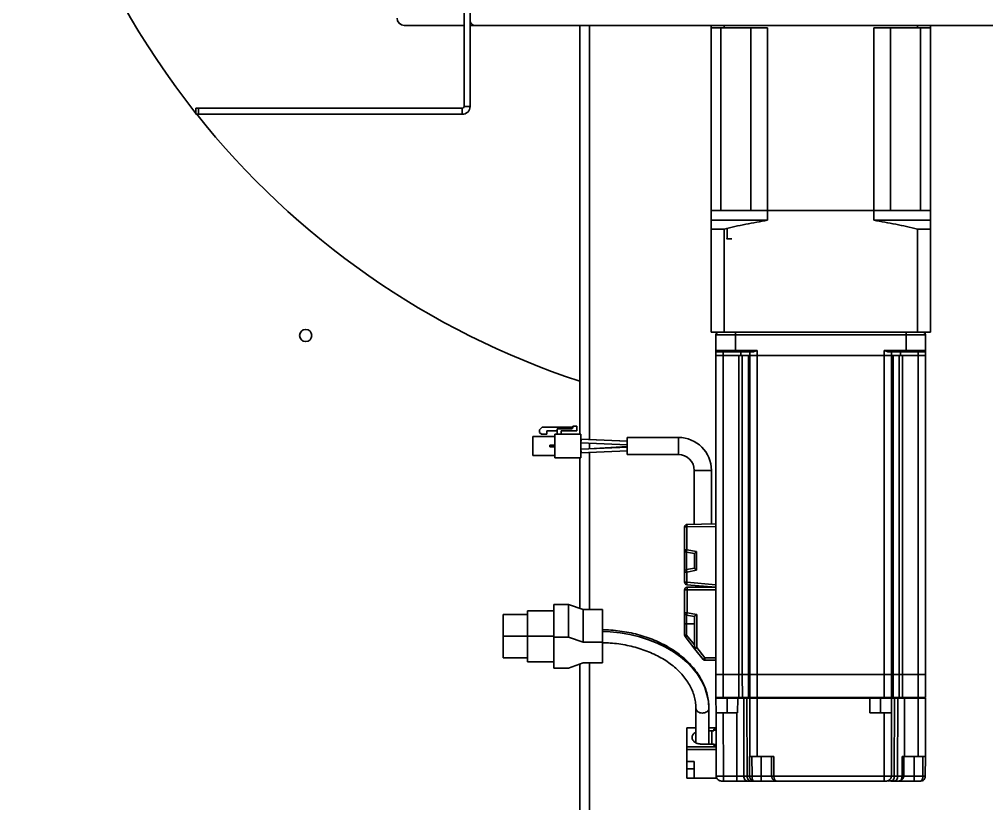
# Model space of a CAD drawing. Header units: millimetres. Extents: x -1052 to 3351, y 0 to 2015.
# Drawn here: x -255.85 to -249.98, y 1722.62 to 1727.38 of the extents above; entities that cross this region are included whole.
import ezdxf

# ---------------------------------------------------------------- set-up
doc = ezdxf.new("R2010")
doc.units = ezdxf.units.MM
doc.layers.add('AM_6', color=2, linetype='Continuous', lineweight=35)

msp = doc.modelspace()

# ---------------------------------------------------------------- linework, layer by layer
at = {"layer": 'AM_6'}
for p, q in [((-253.115, 1728.7924), (-253.115, 1727.3724)), ((-253.152, 1727.8605), (-253.152, 1726.8508)), ((-253.115, 1727.3724), (-253.115, 1726.8508)), ((-253.5144, 1727.3428), (-253.152, 1727.3428)), ((-253.115, 1727.3428), (-253.0854, 1727.3428)), ((-253.0854, 1727.3428), (-248.707, 1727.3428)), ((-252.4494, 1727.3428), (-252.4494, 1724.8593)), ((-252.3902, 1724.8282), (-252.3902, 1727.3428)), ((-251.6521, 1727.328), (-251.6521, 1727.3428)), ((-251.5735, 1727.328), (-251.6521, 1727.328)), ((-251.6521, 1726.2186), (-251.6521, 1727.328)), ((-251.5923, 1727.328), (-251.5923, 1726.2186)), ((-251.5735, 1727.3428), (-251.5735, 1727.328)), ((-251.5735, 1727.328), (-251.3088, 1727.328)), ((-251.4106, 1726.2186), (-251.4106, 1727.328)), ((-251.3088, 1727.328), (-251.3088, 1726.2186)), ((-250.6641, 1726.2186), (-250.6641, 1727.328)), ((-250.6641, 1727.328), (-250.3994, 1727.328)), ((-250.5623, 1727.328), (-250.5623, 1726.2186)), ((-250.3994, 1727.328), (-250.3994, 1727.3428)), ((-250.3208, 1727.328), (-250.3994, 1727.328)), ((-250.3806, 1726.2186), (-250.3806, 1727.328)), ((-250.3208, 1727.3428), (-250.3208, 1727.328)), ((-250.3208, 1727.328), (-250.3208, 1726.2186)), ((-254.7791, 1726.8399), (-254.7791, 1726.8029)), ((-254.7643, 1726.8399), (-254.7791, 1726.8399)), ((-254.7643, 1726.8399), (-253.1629, 1726.8399)), ((-254.7643, 1726.8029), (-254.7643, 1726.8399)), ((-253.1629, 1726.8399), (-253.1629, 1726.8029)), ((-253.152, 1726.8508), (-253.115, 1726.8508)), ((-254.7791, 1726.8029), (-254.7643, 1726.8029)), ((-254.7643, 1726.8029), (-253.1629, 1726.8029)), ((-251.6521, 1726.2186), (-251.5923, 1726.2186)), ((-251.3088, 1726.2186), (-251.6521, 1726.2186)), ((-251.6521, 1726.1595), (-251.6521, 1726.2186)), ((-251.4106, 1726.2186), (-251.3088, 1726.2186)), ((-251.3088, 1726.2186), (-250.6641, 1726.2186)), ((-251.3088, 1726.2186), (-251.3088, 1726.1595)), ((-250.6641, 1726.2186), (-250.5623, 1726.2186)), ((-250.6641, 1726.1595), (-250.6641, 1726.2186)), ((-250.3208, 1726.2186), (-250.6641, 1726.2186)), ((-250.3806, 1726.2186), (-250.3208, 1726.2186)), ((-250.3208, 1726.2186), (-250.3208, 1726.1595)), ((-251.3088, 1726.1595), (-251.6521, 1726.1595)), ((-251.6521, 1726.1595), (-251.6521, 1726.1056)), ((-250.3208, 1726.1595), (-250.6641, 1726.1595)), ((-250.3208, 1726.1595), (-250.3208, 1726.1056)), ((-251.5735, 1726.1056), (-251.6521, 1726.1056)), ((-251.6521, 1725.479), (-251.6521, 1726.1056)), ((-251.5735, 1726.1056), (-251.5735, 1725.479)), ((-251.5545, 1726.0468), (-251.5545, 1726.1054)), ((-250.3208, 1726.1056), (-250.3994, 1726.1056)), ((-250.3994, 1725.479), (-250.3994, 1726.1056)), ((-250.3208, 1726.1056), (-250.3208, 1725.479)), ((-251.5545, 1726.0468), (-251.5252, 1726.0468)), ((-251.5735, 1725.479), (-251.6521, 1725.479)), ((-251.5735, 1725.479), (-250.3994, 1725.479)), ((-251.5042, 1725.4643), (-251.5042, 1725.479)), ((-250.4687, 1725.4643), (-250.4687, 1725.479)), ((-250.3208, 1725.479), (-250.3994, 1725.479)), ((-251.6225, 1725.3681), (-251.6223, 1725.4643)), ((-251.6223, 1725.4643), (-251.5042, 1725.4643)), ((-250.4687, 1725.4643), (-251.5042, 1725.4643)), ((-251.5042, 1725.4643), (-251.5042, 1725.3681)), ((-250.4687, 1725.3681), (-250.4687, 1725.4643)), ((-250.4687, 1725.4643), (-250.3506, 1725.4643)), ((-250.3506, 1725.4643), (-250.3505, 1725.3681)), ((-251.6225, 1725.3681), (-251.6225, 1725.3681)), ((-251.5042, 1725.3681), (-251.6225, 1725.3681)), ((-251.5042, 1725.3681), (-251.6225, 1725.3681)), ((-251.6225, 1725.3681), (-251.6225, 1725.3385)), ((-251.5042, 1725.3607), (-251.6151, 1725.3607)), ((-251.5781, 1725.3607), (-251.5781, 1725.3385)), ((-251.5042, 1725.3681), (-251.3725, 1725.3681)), ((-251.5042, 1725.3681), (-251.5042, 1725.3681)), ((-251.5042, 1725.3681), (-251.5042, 1725.3607)), ((-251.397, 1725.3607), (-251.5042, 1725.3607)), ((-251.471, 1725.3607), (-251.4711, 1725.3385)), ((-251.4169, 1725.3607), (-251.4169, 1725.3385)), ((-251.3725, 1725.3681), (-251.3725, 1725.3385)), ((-251.3725, 1725.3681), (-251.3725, 1725.3681)), ((-250.6004, 1725.3385), (-250.6004, 1725.3681)), ((-250.6004, 1725.3681), (-250.4687, 1725.3681)), ((-250.4687, 1725.3607), (-250.5759, 1725.3607)), ((-250.5561, 1725.3607), (-250.556, 1725.3385)), ((-250.5019, 1725.3607), (-250.5019, 1725.3385)), ((-250.3505, 1725.3681), (-250.4687, 1725.3681)), ((-250.4687, 1725.3681), (-250.4687, 1725.3607)), ((-250.4687, 1725.3681), (-250.4687, 1725.3681)), ((-250.3505, 1725.3681), (-250.4687, 1725.3681)), ((-250.3579, 1725.3607), (-250.4687, 1725.3607)), ((-250.3948, 1725.3385), (-250.3948, 1725.3607)), ((-250.3505, 1725.3681), (-250.3505, 1725.3681)), ((-250.3505, 1725.3681), (-250.3504, 1725.3385)), ((-251.6225, 1725.3385), (-251.6225, 1723.4008)), ((-251.5781, 1725.3385), (-251.4833, 1725.3385)), ((-251.5781, 1725.3385), (-251.5781, 1723.4008)), ((-251.4833, 1723.4008), (-251.4833, 1725.3385)), ((-251.4624, 1725.3385), (-251.4256, 1725.3385)), ((-251.4624, 1725.3385), (-251.4624, 1723.4008)), ((-251.4256, 1725.3385), (-251.4256, 1723.4008)), ((-251.4169, 1723.4008), (-251.4169, 1725.3385)), ((-251.3725, 1725.3385), (-251.3725, 1723.4008)), ((-250.6004, 1725.3385), (-251.3725, 1725.3385)), ((-250.6004, 1723.4008), (-250.6004, 1725.3385)), ((-250.556, 1725.3385), (-250.556, 1723.4008)), ((-250.5474, 1723.4008), (-250.5474, 1725.3385)), ((-250.5474, 1725.3385), (-250.5105, 1725.3385)), ((-250.5105, 1723.4008), (-250.5105, 1725.3385)), ((-250.4896, 1725.3385), (-250.4896, 1723.4008)), ((-250.4896, 1725.3385), (-250.3948, 1725.3385)), ((-250.3948, 1723.4008), (-250.3948, 1725.3385)), ((-250.3504, 1725.3385), (-250.3504, 1723.4008)), ((-252.6766, 1724.9036), (-252.6943, 1724.8859)), ((-252.6943, 1724.8859), (-252.6943, 1724.8711)), ((-252.4906, 1724.9036), (-252.6766, 1724.9036)), ((-252.5025, 1724.8918), (-252.5868, 1724.8918)), ((-252.5868, 1724.8918), (-252.5868, 1724.8593)), ((-252.467, 1724.9081), (-252.4906, 1724.9081)), ((-252.4906, 1724.9081), (-252.4906, 1724.9036)), ((-252.467, 1724.88), (-252.467, 1724.9081)), ((-252.6016, 1724.8459), (-252.7332, 1724.8459)), ((-252.7332, 1724.8459), (-252.7332, 1724.7306)), ((-252.6825, 1724.8593), (-252.6943, 1724.8711)), ((-252.6825, 1724.8593), (-252.6499, 1724.8593)), ((-252.6499, 1724.88), (-252.6499, 1724.8593)), ((-252.5868, 1724.88), (-252.6499, 1724.88)), ((-252.6016, 1724.8593), (-252.6016, 1724.7173)), ((-252.4418, 1724.8593), (-252.6016, 1724.8593)), ((-252.5631, 1724.88), (-252.5631, 1724.8593)), ((-252.5631, 1724.88), (-252.467, 1724.88)), ((-252.4418, 1724.8593), (-252.4418, 1724.7173)), ((-252.4418, 1724.8304), (-252.1605, 1724.8185)), ((-252.4418, 1724.8296), (-252.1604, 1724.8173)), ((-252.1608, 1724.84), (-251.8502, 1724.84)), ((-252.1608, 1724.84), (-252.1608, 1724.7883)), ((-251.8502, 1724.7883), (-251.8502, 1724.84)), ((-252.6319, 1724.7927), (-252.6016, 1724.7927)), ((-252.6319, 1724.7927), (-252.6319, 1724.7838)), ((-252.6016, 1724.7838), (-252.6319, 1724.7838)), ((-252.1604, 1724.7951), (-252.4418, 1724.8074)), ((-252.4418, 1724.7691), (-252.1604, 1724.7814)), ((-252.4414, 1724.8185), (-252.4414, 1724.8185)), ((-252.3952, 1724.7712), (-252.1605, 1724.7856)), ((-252.3902, 1724.7715), (-252.3902, 1724.8051)), ((-252.1608, 1724.7883), (-252.1608, 1724.7365)), ((-251.8502, 1724.7365), (-251.8502, 1724.7883)), ((-252.7332, 1724.7306), (-252.6016, 1724.7306)), ((-252.4418, 1724.7173), (-252.6016, 1724.7173)), ((-252.4494, 1724.7173), (-252.4494, 1723.8021)), ((-252.1604, 1724.7592), (-252.4418, 1724.7469)), ((-252.3941, 1724.749), (-252.4418, 1724.7461)), ((-252.3902, 1723.7951), (-252.3902, 1724.7492)), ((-251.8502, 1724.7365), (-252.1608, 1724.7365)), ((-251.754, 1724.3126), (-251.754, 1724.6403)), ((-251.754, 1724.6403), (-251.6505, 1724.6403)), ((-251.6505, 1724.6403), (-251.6505, 1724.3144)), ((-251.6225, 1724.3001), (-251.7991, 1724.2971)), ((-251.6225, 1724.3149), (-251.7981, 1724.3119)), ((-251.7688, 1724.3124), (-251.7688, 1724.3135)), ((-251.8126, 1724.2971), (-251.8125, 1724.2981)), ((-251.8126, 1724.1573), (-251.8126, 1724.2971)), ((-251.7991, 1724.2971), (-251.7991, 1724.1573)), ((-251.8125, 1724.1573), (-251.8126, 1724.1573)), ((-251.8126, 1724.1573), (-251.8126, 1724.0229)), ((-251.7534, 1724.1345), (-251.8004, 1724.1427)), ((-251.8004, 1724.1427), (-251.8004, 1724.0374)), ((-251.7991, 1724.1573), (-251.7399, 1724.1469)), ((-251.7534, 1724.0457), (-251.7534, 1724.1345)), ((-251.7399, 1724.1469), (-251.7399, 1724.0333)), ((-251.8126, 1724.0229), (-251.7991, 1724.0229)), ((-251.8126, 1723.9605), (-251.8126, 1724.0229)), ((-251.8005, 1724.0372), (-251.8004, 1724.0374)), ((-251.8004, 1724.0374), (-251.7534, 1724.0457)), ((-251.7399, 1724.0333), (-251.7991, 1724.0229)), ((-251.7991, 1724.0229), (-251.7991, 1723.9605)), ((-251.7991, 1723.9605), (-251.6225, 1723.9451)), ((-251.8126, 1723.7757), (-251.8126, 1723.9155)), ((-251.6225, 1723.9303), (-251.7991, 1723.9458)), ((-251.7978, 1723.9303), (-251.6225, 1723.9303)), ((-251.7978, 1723.9155), (-251.7978, 1723.9303)), ((-251.6225, 1723.9155), (-251.7978, 1723.9155)), ((-251.7978, 1723.9155), (-251.7978, 1723.7757)), ((-252.7668, 1723.7878), (-252.7668, 1723.633)), ((-252.6071, 1723.7878), (-252.7668, 1723.7878)), ((-252.5183, 1723.8265), (-252.6071, 1723.8265)), ((-252.6071, 1723.8265), (-252.6071, 1723.6278)), ((-252.5183, 1723.6278), (-252.5183, 1723.8265)), ((-252.4296, 1723.7951), (-252.5183, 1723.8265)), ((-252.4296, 1723.7951), (-252.4296, 1723.5964)), ((-252.3113, 1723.7951), (-252.4296, 1723.7951)), ((-252.3113, 1723.7951), (-252.3113, 1723.5964)), ((-251.7978, 1723.7757), (-251.8126, 1723.7757)), ((-251.8126, 1723.7757), (-251.8126, 1723.7085)), ((-251.7978, 1723.7757), (-251.7386, 1723.7652)), ((-252.9148, 1723.7648), (-252.9148, 1723.633)), ((-252.7668, 1723.7648), (-252.9148, 1723.7648)), ((-251.8004, 1723.7611), (-251.8003, 1723.7613)), ((-251.7534, 1723.7528), (-251.8004, 1723.7611)), ((-251.8004, 1723.7611), (-251.8004, 1723.7085)), ((-251.7534, 1723.5642), (-251.7534, 1723.7528)), ((-251.7386, 1723.7652), (-251.7386, 1723.5642)), ((-251.8126, 1723.7085), (-251.8004, 1723.7085)), ((-251.8126, 1723.7085), (-251.8126, 1723.6396)), ((-251.8004, 1723.7085), (-251.7534, 1723.7085)), ((-251.8004, 1723.7085), (-251.8004, 1723.6396)), ((-252.9148, 1723.633), (-252.7668, 1723.633)), ((-252.9148, 1723.633), (-252.9148, 1723.5012)), ((-252.7668, 1723.633), (-252.6071, 1723.633)), ((-252.7668, 1723.633), (-252.7668, 1723.4782)), ((-252.5183, 1723.6278), (-252.6071, 1723.6278)), ((-252.6071, 1723.6278), (-252.6071, 1723.4395)), ((-252.4296, 1723.5964), (-252.5183, 1723.6278)), ((-252.3113, 1723.5964), (-252.4296, 1723.5964)), ((-252.3113, 1723.5964), (-252.3113, 1723.4709)), ((-251.8094, 1723.6305), (-251.7503, 1723.5551)), ((-251.8022, 1723.6381), (-251.8004, 1723.6396)), ((-251.8004, 1723.6396), (-251.7534, 1723.5798)), ((-251.7009, 1723.4922), (-251.7503, 1723.5551)), ((-251.7386, 1723.5642), (-251.6893, 1723.5014)), ((-252.9148, 1723.5012), (-252.7668, 1723.5012)), ((-252.7668, 1723.4782), (-252.6071, 1723.4782)), ((-251.6893, 1723.5014), (-251.7009, 1723.4922)), ((-251.6893, 1723.5014), (-251.6225, 1723.5014)), ((-251.6893, 1723.5014), (-251.6893, 1723.4888)), ((-251.6893, 1723.4888), (-251.6893, 1723.4866)), ((-251.6225, 1723.4866), (-251.6893, 1723.4866)), ((-252.6071, 1723.4395), (-252.5183, 1723.4395)), ((-252.5183, 1723.4395), (-252.4296, 1723.4709)), ((-252.4494, 1723.4639), (-252.4494, 1720.6224)), ((-252.3113, 1723.4709), (-252.4296, 1723.4709)), ((-252.3902, 1720.7013), (-252.3902, 1723.4709)), ((-251.6225, 1723.4008), (-251.6223, 1723.2603)), ((-251.5781, 1723.4008), (-251.4833, 1723.4008)), ((-251.5781, 1723.4008), (-251.5779, 1723.2603)), ((-251.4832, 1723.2603), (-251.4833, 1723.4008)), ((-251.4624, 1723.4008), (-251.4256, 1723.4008)), ((-251.4624, 1723.4008), (-251.4623, 1723.2603)), ((-251.4256, 1723.4008), (-251.4253, 1723.2603)), ((-251.4167, 1723.2603), (-251.4169, 1723.4008)), ((-251.3725, 1723.4008), (-251.3723, 1723.2603)), ((-251.3725, 1723.4008), (-250.6004, 1723.4008)), ((-250.6006, 1723.2603), (-250.6004, 1723.4008)), ((-250.556, 1723.4008), (-250.5563, 1723.2603)), ((-250.5476, 1723.2603), (-250.5474, 1723.4008)), ((-250.5474, 1723.4008), (-250.5105, 1723.4008)), ((-250.5106, 1723.2603), (-250.5105, 1723.4008)), ((-250.4896, 1723.4008), (-250.4897, 1723.2603)), ((-250.4896, 1723.4008), (-250.3948, 1723.4008)), ((-250.395, 1723.2603), (-250.3948, 1723.4008)), ((-250.3504, 1723.4008), (-250.3507, 1723.2603)), ((-251.6178, 1723.2558), (-251.6223, 1723.2558)), ((-251.6223, 1723.2558), (-251.6222, 1723.1671)), ((-251.5779, 1723.2603), (-251.4832, 1723.2603)), ((-251.4893, 1723.2558), (-251.5779, 1723.2558)), ((-251.5545, 1723.2558), (-251.5545, 1723.1671)), ((-251.4893, 1723.2558), (-251.4909, 1723.1671)), ((-251.4832, 1723.2603), (-251.4719, 1723.2603)), ((-251.4832, 1723.2603), (-251.4832, 1723.2558)), ((-251.4719, 1723.2603), (-251.4623, 1723.2603)), ((-251.4623, 1723.2603), (-251.4253, 1723.2603)), ((-251.4533, 1722.7824), (-251.4537, 1723.2558)), ((-251.4341, 1723.2558), (-251.4537, 1723.2558)), ((-251.4332, 1722.7824), (-251.4341, 1723.2558)), ((-251.4253, 1723.2603), (-251.4189, 1723.2603)), ((-251.4167, 1723.2558), (-251.4161, 1722.9023)), ((-251.3724, 1723.2558), (-251.3717, 1722.9023)), ((-250.6892, 1723.2558), (-251.3724, 1723.2558)), ((-251.3723, 1723.2603), (-250.6006, 1723.2603)), ((-250.6877, 1723.1671), (-250.6892, 1723.2558)), ((-250.6006, 1723.2558), (-250.6892, 1723.2558)), ((-250.6241, 1723.2558), (-250.6241, 1723.1671)), ((-250.6006, 1723.2603), (-250.6006, 1723.2558)), ((-250.5559, 1723.2558), (-250.5607, 1723.2558)), ((-250.5562, 1723.1671), (-250.5559, 1723.2558)), ((-250.554, 1723.2603), (-250.5476, 1723.2603)), ((-250.5476, 1723.2603), (-250.5106, 1723.2603)), ((-250.5397, 1722.7824), (-250.5389, 1723.2558)), ((-250.5193, 1723.2558), (-250.5389, 1723.2558)), ((-250.5196, 1722.7824), (-250.5193, 1723.2558)), ((-250.5106, 1723.2603), (-250.501, 1723.2603)), ((-250.501, 1723.2603), (-250.4897, 1723.2603)), ((-250.4897, 1723.2558), (-250.4897, 1723.2603)), ((-250.4897, 1723.2603), (-250.395, 1723.2603)), ((-250.4777, 1722.9023), (-250.4774, 1723.2558)), ((-250.395, 1723.2558), (-250.4774, 1723.2558)), ((-250.3956, 1722.9023), (-250.395, 1723.2558)), ((-250.3506, 1723.2558), (-250.3512, 1722.9023)), ((-251.744, 1722.9863), (-251.744, 1723.1937)), ((-251.6656, 1723.1937), (-251.6656, 1722.9775)), ((-251.6215, 1722.7824), (-251.6222, 1723.1671)), ((-251.5778, 1723.1671), (-251.5771, 1722.7824)), ((-251.4954, 1723.1671), (-251.5778, 1723.1671)), ((-251.4909, 1723.1671), (-251.4954, 1723.1671)), ((-251.4954, 1723.1671), (-251.4952, 1722.7824)), ((-250.6007, 1723.1671), (-250.6877, 1723.1671)), ((-250.6014, 1722.7824), (-250.6007, 1723.1671)), ((-250.5564, 1723.1671), (-250.557, 1722.7824)), ((-251.744, 1723.0763), (-251.799, 1723.0763)), ((-251.799, 1723.0763), (-251.799, 1722.9613)), ((-251.6215, 1723.0763), (-251.6656, 1723.0763)), ((-251.6363, 1723.0581), (-251.6363, 1723.0689)), ((-251.6363, 1723.0689), (-251.6215, 1723.0689)), ((-251.6363, 1723.0581), (-251.6656, 1723.0581)), ((-251.6466, 1723.0578), (-251.6363, 1723.0578)), ((-251.6466, 1723.0578), (-251.6466, 1722.9775)), ((-251.6363, 1723.0645), (-251.622, 1723.0645)), ((-251.622, 1723.0623), (-251.6363, 1723.0623)), ((-251.6363, 1723.0578), (-251.6363, 1723.0581)), ((-251.799, 1722.9613), (-251.6215, 1722.9613)), ((-251.799, 1722.9613), (-251.799, 1722.9456)), ((-251.6363, 1722.9775), (-251.7102, 1722.9775)), ((-251.6363, 1722.9687), (-251.6363, 1722.9775)), ((-251.6363, 1722.9746), (-251.6218, 1722.9746)), ((-251.6215, 1722.9687), (-251.6363, 1722.9687)), ((-251.6215, 1722.9456), (-251.799, 1722.9456)), ((-251.799, 1722.9456), (-251.799, 1722.8712)), ((-251.4179, 1722.7824), (-251.4181, 1722.9023)), ((-251.4161, 1722.9023), (-251.4181, 1722.9023)), ((-251.4038, 1722.9023), (-251.4036, 1722.7825)), ((-251.3717, 1722.9023), (-251.2705, 1722.9023)), ((-251.3489, 1722.7825), (-251.3489, 1722.9023)), ((-251.2853, 1722.7825), (-251.2853, 1722.9023)), ((-251.2705, 1722.9023), (-251.2705, 1722.7824)), ((-250.493, 1722.7824), (-250.493, 1722.9023)), ((-250.4777, 1722.9023), (-250.493, 1722.9023)), ((-250.4821, 1722.9023), (-250.4821, 1722.7825)), ((-250.4777, 1722.9023), (-250.3956, 1722.9023)), ((-250.4185, 1722.7825), (-250.4185, 1722.9023)), ((-250.3662, 1722.7825), (-250.366, 1722.9023)), ((-250.3512, 1722.9023), (-250.3514, 1722.7824)), ((-251.799, 1722.8712), (-251.7546, 1722.8712)), ((-251.799, 1722.8712), (-251.799, 1722.8269)), ((-251.7546, 1722.8712), (-251.7546, 1722.7707)), ((-251.7546, 1722.8269), (-251.799, 1722.8269)), ((-251.799, 1722.8269), (-251.799, 1722.7707)), ((-251.62, 1722.7824), (-251.6215, 1722.7824)), ((-251.6215, 1722.7824), (-251.6215, 1722.7707)), ((-251.5771, 1722.7824), (-251.4952, 1722.7824)), ((-251.5771, 1722.7824), (-251.5771, 1722.7529)), ((-251.4952, 1722.7824), (-251.4952, 1722.7529)), ((-251.4533, 1722.7824), (-251.4332, 1722.7824)), ((-251.4036, 1722.7825), (-251.3489, 1722.7825)), ((-251.3489, 1722.7825), (-251.2853, 1722.7825)), ((-251.3489, 1722.7825), (-251.3489, 1722.7529)), ((-251.2842, 1722.7825), (-251.2853, 1722.7825)), ((-251.2705, 1722.7824), (-250.6014, 1722.7824)), ((-250.6014, 1722.7824), (-250.6014, 1722.7529)), ((-250.557, 1722.7824), (-250.5586, 1722.7824)), ((-250.5397, 1722.7824), (-250.5196, 1722.7824)), ((-250.4828, 1722.7825), (-250.4821, 1722.7825)), ((-250.4821, 1722.7825), (-250.4185, 1722.7825)), ((-250.4185, 1722.7825), (-250.4185, 1722.7529)), ((-250.4185, 1722.7825), (-250.3662, 1722.7825)), ((-251.7546, 1722.7707), (-251.799, 1722.7707)), ((-251.6215, 1722.7707), (-251.7546, 1722.7707)), ((-251.4952, 1722.7529), (-251.5771, 1722.7529)), ((-251.4123, 1722.7529), (-251.4324, 1722.7529)), ((-251.393, 1722.7529), (-251.4123, 1722.7529)), ((-251.3489, 1722.7529), (-251.393, 1722.7529)), ((-250.6014, 1722.7529), (-251.2557, 1722.7529)), ((-250.5755, 1722.7539), (-250.5799, 1722.7529)), ((-250.5799, 1722.7529), (-250.5788, 1722.7533)), ((-250.5753, 1722.7535), (-250.5788, 1722.7532)), ((-250.5567, 1722.754), (-250.5606, 1722.7529)), ((-250.5405, 1722.7529), (-250.5606, 1722.7529)), ((-250.5116, 1722.7529), (-250.5405, 1722.7529)), ((-250.5077, 1722.754), (-250.5116, 1722.7529)), ((-250.381, 1722.7529), (-250.4185, 1722.7529))]:
    msp.add_line(p, q, dxfattribs=at)
for points in [[(-251.6656, 1723.1937), (-251.6684, 1723.2368), (-251.6769, 1723.2795), (-251.6908, 1723.3215), (-251.7102, 1723.3624), (-251.7349, 1723.4018), (-251.7645, 1723.4395), (-251.799, 1723.4751), (-251.838, 1723.5083), (-251.8811, 1723.5388), (-251.9281, 1723.5664), (-251.9784, 1723.5907), (-252.0317, 1723.6117), (-252.0875, 1723.6291), (-252.1453, 1723.6429), (-252.2047, 1723.6527), (-252.2651, 1723.6587), (-252.3113, 1723.6606)], [(-251.5779, 1723.2603), (-251.5779, 1723.2594), (-251.5779, 1723.2586), (-251.5779, 1723.2578), (-251.5779, 1723.2571), (-251.5779, 1723.2566), (-251.5779, 1723.2562), (-251.5779, 1723.2559), (-251.5779, 1723.2558)], [(-251.3723, 1723.2603), (-251.3723, 1723.2594), (-251.3723, 1723.2586), (-251.3723, 1723.2578), (-251.3723, 1723.2571), (-251.3723, 1723.2566), (-251.3723, 1723.2562), (-251.3723, 1723.2559), (-251.3723, 1723.2558)], [(-250.395, 1723.2558), (-250.395, 1723.2559), (-250.395, 1723.2562), (-250.395, 1723.2566), (-250.395, 1723.2571), (-250.395, 1723.2578), (-250.395, 1723.2586), (-250.395, 1723.2594), (-250.395, 1723.2603)]]:
    msp.add_lwpolyline(points, dxfattribs=at)
msp.add_circle((-254.1131, 1725.4593), 0.037, dxfattribs=at)
for centre, radius, start, end in [((-250.8962, 1729.887), 4.9553, 0, 218.41027), ((-253.5144, 1727.3872), 0.0444, 180, 270), ((-253.0854, 1727.3724), 0.0296, 180, 270), ((-253.1629, 1726.8508), 0.0479, 270, 0), ((-253.1629, 1726.8508), 0.0109, 270, 0), ((-250.8962, 1729.887), 4.9553, 218.49073, 251.73377), ((-251.6075, 1725.4642), 0.0148, 90, 179.9), ((-250.3654, 1725.4642), 0.0148, 0.1, 90), ((-251.6151, 1725.3681), 0.0074, 180, 270), ((-250.3579, 1725.3681), 0.0074, 270, 0), ((-251.8502, 1724.6403), 0.1997, 0, 90), ((-251.8502, 1724.6403), 0.0961, 0, 90), ((-251.7558, 1724.3015), 0.0435, 166.19397, 185.8303), ((-251.7572, 1724.1463), 0.0433, 165.26182, 184.69974), ((-251.7978, 1723.6396), 0.0148, 180, 218.13191), ((-251.7386, 1723.5642), 0.0148, 180, 218.13191), ((-251.6178, 1723.2603), 0.00444, 180.10046, 270.00653), ((-251.4584, 1723.2597), 0.00396, 172.02565, 258.59603), ((-251.4214, 1723.2597), 0.00396, 172.02551, 258.59662), ((-251.4122, 1723.2603), 0.00444, 180.10046, 270.00653), ((-250.5607, 1723.2603), 0.00444, 270.00071, 359.89807), ((-250.5515, 1723.2597), 0.00396, 281.39355, 7.94069), ((-250.5146, 1723.2597), 0.00396, 281.39448, 7.94051)]:
    msp.add_arc(centre, radius, start, end, dxfattribs=at)
for points, knots in [([(-251.3088, 1726.1595), (-251.3532, 1726.1518), (-251.4419, 1726.1364), (-251.5296, 1726.1159), (-251.5735, 1726.1056)], [0, 0, 0, 0, 9.12335, 18.262243, 18.262243, 18.262243, 18.262243]), ([(-250.3994, 1726.1056), (-250.4432, 1726.1159), (-250.5309, 1726.1364), (-250.6197, 1726.1518), (-250.6641, 1726.1595)], [0, 0, 0, 0, 9.124749, 18.262242, 18.262242, 18.262242, 18.262242]), ([(-251.397, 1725.3607), (-251.3949, 1725.3609), (-251.3889, 1725.3616), (-251.3805, 1725.3649), (-251.3744, 1725.3673), (-251.3725, 1725.3681), (-251.3725, 1725.3681)], [0, 0, 0, 0, 0.48029, 1.346384, 1.732158, 1.740369, 1.740369, 1.740369, 1.740369]), ([(-250.6004, 1725.3681), (-250.6004, 1725.3681), (-250.6004, 1725.3681), (-250.6004, 1725.3681), (-250.6004, 1725.3681), (-250.6004, 1725.3681)], [0, 0, 0, 0, 0.000765782, 0.00109065, 0.001394258, 0.001394258, 0.001394258, 0.001394258]), ([(-250.6004, 1725.3681), (-250.6004, 1725.3681), (-250.5985, 1725.3673), (-250.5924, 1725.3649), (-250.5841, 1725.3616), (-250.578, 1725.3609), (-250.5759, 1725.3607)], [0, 0, 0, 0, 0.008211, 0.393985, 1.260079, 1.740369, 1.740369, 1.740369, 1.740369]), ([(-251.5781, 1725.3385), (-251.584, 1725.3385), (-251.5956, 1725.3385), (-251.6102, 1725.3385), (-251.6205, 1725.3385), (-251.6218, 1725.3385), (-251.6225, 1725.3385)], [0, 0, 0, 0, 0.749998, 1.499997, 2.249997, 2.999999, 2.999999, 2.999999, 2.999999]), ([(-251.4169, 1725.3385), (-251.4162, 1725.3385), (-251.4149, 1725.3385), (-251.4046, 1725.3385), (-251.39, 1725.3385), (-251.3783, 1725.3385), (-251.3725, 1725.3385)], [0, 0, 0, 0, 0.749998, 1.499996, 2.249997, 2.999999, 2.999999, 2.999999, 2.999999]), ([(-250.6004, 1725.3385), (-250.5946, 1725.3385), (-250.583, 1725.3385), (-250.5683, 1725.3385), (-250.558, 1725.3385), (-250.5567, 1725.3385), (-250.556, 1725.3385)], [0, 0, 0, 0, 0.749991, 1.499988, 2.249991, 2.999999, 2.999999, 2.999999, 2.999999]), ([(-250.3504, 1725.3385), (-250.3511, 1725.3385), (-250.3524, 1725.3385), (-250.3627, 1725.3385), (-250.3773, 1725.3385), (-250.389, 1725.3385), (-250.3948, 1725.3385)], [0, 0, 0, 0, 0.75, 1.5, 2.25, 3.000001, 3.000001, 3.000001, 3.000001]), ([(-252.4413, 1724.8235), (-252.4413, 1724.8247), (-252.4413, 1724.8265), (-252.4414, 1724.8282), (-252.4415, 1724.8293), (-252.4416, 1724.8297), (-252.4417, 1724.8294), (-252.4417, 1724.8293)], [0, 0, 0, 0, 0.12396, 0.1888692, 0.2555474, 0.3629418, 0.4321727, 0.4321727, 0.4321727, 0.4321727]), ([(-252.4414, 1724.8185), (-252.4413, 1724.8194), (-252.4413, 1724.8211), (-252.4413, 1724.8227), (-252.4413, 1724.8235)], [0, 0, 0, 0, 0.1712179, 0.3391267, 0.3391267, 0.3391267, 0.3391267]), ([(-252.4416, 1724.747), (-252.4415, 1724.7471), (-252.4415, 1724.7472), (-252.4414, 1724.7483), (-252.4413, 1724.75), (-252.4413, 1724.7518), (-252.4413, 1724.753)], [0, 0, 0, 0, 0.1164996, 0.1928188, 0.2671242, 0.4090619, 0.4090619, 0.4090619, 0.4090619]), ([(-252.4413, 1724.753), (-252.4413, 1724.7538), (-252.4413, 1724.7554), (-252.4413, 1724.7571), (-252.4414, 1724.758)], [0, 0, 0, 0, 0.1662275, 0.3391277, 0.3391277, 0.3391277, 0.3391277]), ([(-251.7534, 1724.1345), (-251.7534, 1724.1346), (-251.7533, 1724.1348), (-251.7524, 1724.1358), (-251.7501, 1724.138), (-251.7457, 1724.1419), (-251.7419, 1724.1452), (-251.7399, 1724.1469)], [0, 0, 0, 0, 0.117719, 0.241833, 0.514965, 0.853404, 1.240251, 1.240251, 1.240251, 1.240251]), ([(-251.7534, 1724.0457), (-251.7534, 1724.0456), (-251.7533, 1724.0454), (-251.7524, 1724.0444), (-251.7501, 1724.0422), (-251.7457, 1724.0382), (-251.7419, 1724.035), (-251.7399, 1724.0333)], [0, 0, 0, 0, 0.117704, 0.241802, 0.514898, 0.853294, 1.24009, 1.24009, 1.24009, 1.24009]), ([(-251.7534, 1723.7528), (-251.7534, 1723.7529), (-251.7533, 1723.7529), (-251.7526, 1723.7535), (-251.7515, 1723.7545), (-251.7491, 1723.7564), (-251.7449, 1723.76), (-251.7408, 1723.7634), (-251.7386, 1723.7652)], [0, 0, 0, 0, 0.123659, 0.252694, 0.389391, 0.535678, 0.890867, 1.30541, 1.30541, 1.30541, 1.30541]), ([(-252.3113, 1723.6719), (-252.3084, 1723.6719), (-252.2869, 1723.6718), (-252.247, 1723.6692), (-252.192, 1723.6629), (-252.1379, 1723.653), (-252.0851, 1723.64), (-252.034, 1723.6238), (-251.985, 1723.6045), (-251.9383, 1723.5822), (-251.8943, 1723.5571), (-251.8534, 1723.5294), (-251.8158, 1723.4991), (-251.7819, 1723.4666), (-251.752, 1723.4321), (-251.7261, 1723.3959), (-251.7047, 1723.3581), (-251.6877, 1723.3192), (-251.6754, 1723.2795), (-251.668, 1723.2399), (-251.6657, 1723.2112), (-251.6657, 1723.1961), (-251.6657, 1723.1937)], [0, 0, 0, 0, 0.513035, 3.803356, 7.095011, 10.387662, 13.681623, 16.977124, 20.274245, 23.572852, 26.872503, 30.171963, 33.469662, 36.763419, 40.050474, 43.327687, 46.591969, 49.840917, 53.073529, 56.290778, 59.320355, 59.883198, 59.883198, 59.883198, 59.883198]), ([(-251.7441, 1723.1939), (-251.7442, 1723.1985), (-251.7443, 1723.2149), (-251.7478, 1723.2431), (-251.7565, 1723.2783), (-251.7699, 1723.3129), (-251.7877, 1723.3464), (-251.8098, 1723.3788), (-251.836, 1723.4096), (-251.866, 1723.4387), (-251.8996, 1723.466), (-251.9366, 1723.4911), (-251.9768, 1723.5138), (-252.0197, 1723.534), (-252.0651, 1723.5516), (-252.1126, 1723.5662), (-252.1619, 1723.578), (-252.2124, 1723.5865), (-252.2624, 1723.592), (-252.2955, 1723.593), (-252.3113, 1723.5935)], [0, 0, 0, 0, 1.176223, 4.241963, 7.302699, 10.347172, 13.369993, 16.370939, 19.353121, 22.320969, 25.278867, 28.230497, 31.178649, 34.125268, 37.071431, 40.017818, 42.964856, 45.912654, 48.8611, 51.542776, 51.542776, 51.542776, 51.542776]), ([(-251.5781, 1723.4008), (-251.584, 1723.4008), (-251.5956, 1723.4008), (-251.6103, 1723.4008), (-251.6205, 1723.4008), (-251.6218, 1723.4008), (-251.6225, 1723.4008)], [0, 0, 0, 0, 0.750899, 1.501198, 2.250898, 2.999999, 2.999999, 2.999999, 2.999999]), ([(-251.3725, 1723.4008), (-251.3784, 1723.4008), (-251.39, 1723.4008), (-251.4047, 1723.4008), (-251.4149, 1723.4008), (-251.4162, 1723.4008), (-251.4169, 1723.4008)], [0, 0, 0, 0, 0.750939, 1.501253, 2.250939, 3, 3, 3, 3]), ([(-250.556, 1723.4008), (-250.5567, 1723.4008), (-250.558, 1723.4008), (-250.5683, 1723.4008), (-250.5829, 1723.4008), (-250.5946, 1723.4008), (-250.6004, 1723.4008)], [0, 0, 0, 0, 0.749093, 1.49879, 2.249092, 2.999999, 2.999999, 2.999999, 2.999999]), ([(-250.3504, 1723.4008), (-250.3511, 1723.4008), (-250.3524, 1723.4008), (-250.3626, 1723.4008), (-250.3773, 1723.4008), (-250.389, 1723.4008), (-250.3948, 1723.4008)], [0, 0, 0, 0, 0.746848, 1.495797, 2.246848, 3, 3, 3, 3]), ([(-251.5779, 1723.2603), (-251.5837, 1723.2603), (-251.5953, 1723.2603), (-251.61, 1723.2603), (-251.6203, 1723.2603), (-251.6216, 1723.2603), (-251.6223, 1723.2603)], [0, 0, 0, 0, 0.74954, 1.499385, 2.249537, 2.999996, 2.999996, 2.999996, 2.999996]), ([(-251.5779, 1723.2558), (-251.5815, 1723.2558), (-251.5873, 1723.2558), (-251.5973, 1723.2558), (-251.6073, 1723.2558), (-251.6161, 1723.2558), (-251.6172, 1723.2558), (-251.6178, 1723.2558)], [0, 0, 0, 0, 0.472313, 0.741115, 1.375672, 2.032776, 2.699966, 2.699966, 2.699966, 2.699966]), ([(-251.4537, 1723.2558), (-251.4589, 1723.2558), (-251.4693, 1723.2558), (-251.4826, 1723.2558), (-251.4893, 1723.2558)], [0, 0, 0, 0, 1.205296, 2.410593, 2.410593, 2.410593, 2.410593]), ([(-251.3723, 1723.2603), (-251.3781, 1723.2603), (-251.3897, 1723.2603), (-251.4044, 1723.2603), (-251.4147, 1723.2603), (-251.416, 1723.2603), (-251.4167, 1723.2603)], [0, 0, 0, 0, 0.749541, 1.499387, 2.249538, 2.999995, 2.999995, 2.999995, 2.999995]), ([(-251.3724, 1723.2558), (-251.3757, 1723.2558), (-251.382, 1723.2558), (-251.393, 1723.2558), (-251.4045, 1723.2558), (-251.4122, 1723.2558), (-251.4162, 1723.2558), (-251.4165, 1723.2558), (-251.4167, 1723.2558)], [0, 0, 0, 0, 0.434383, 0.811362, 1.499998, 2.188634, 2.565612, 2.999995, 2.999995, 2.999995, 2.999995]), ([(-250.5563, 1723.2603), (-250.5569, 1723.2603), (-250.5583, 1723.2603), (-250.5685, 1723.2603), (-250.5832, 1723.2603), (-250.5948, 1723.2603), (-250.6006, 1723.2603)], [0, 0, 0, 0, 0.750438, 1.500583, 2.250435, 2.999995, 2.999995, 2.999995, 2.999995]), ([(-250.5607, 1723.2558), (-250.5608, 1723.2558), (-250.5611, 1723.2558), (-250.5625, 1723.2558), (-250.5634, 1723.2558), (-250.5645, 1723.2558), (-250.567, 1723.2558), (-250.5738, 1723.2558), (-250.585, 1723.2558), (-250.5954, 1723.2558), (-250.6006, 1723.2558)], [0, 0, 0, 0, 0.324696, 0.603025, 0.644625, 0.649744, 1.0014, 1.353402, 2.026699, 2.699997, 2.699997, 2.699997, 2.699997]), ([(-250.3507, 1723.2603), (-250.3513, 1723.2603), (-250.3527, 1723.2603), (-250.363, 1723.2603), (-250.3776, 1723.2603), (-250.3892, 1723.2603), (-250.395, 1723.2603)], [0, 0, 0, 0, 0.751543, 1.502056, 2.25154, 2.999995, 2.999995, 2.999995, 2.999995]), ([(-250.3506, 1723.2558), (-250.3512, 1723.2558), (-250.3521, 1723.2558), (-250.3576, 1723.2558), (-250.3634, 1723.2558), (-250.3704, 1723.2558), (-250.3808, 1723.2558), (-250.3894, 1723.2558), (-250.395, 1723.2558)], [0, 0, 0, 0, 0.718328, 1.108991, 1.499998, 1.89066, 2.281667, 2.999995, 2.999995, 2.999995, 2.999995]), ([(-251.5778, 1723.1671), (-251.5836, 1723.1671), (-251.5952, 1723.1671), (-251.6099, 1723.1671), (-251.6202, 1723.1671), (-251.6215, 1723.1671), (-251.6222, 1723.1671)], [0, 0, 0, 0, 0.749999, 1.499998, 2.249996, 2.999995, 2.999995, 2.999995, 2.999995]), ([(-250.5564, 1723.1671), (-250.557, 1723.1671), (-250.5584, 1723.1671), (-250.5686, 1723.1671), (-250.5833, 1723.1671), (-250.5949, 1723.1671), (-250.6007, 1723.1671)], [0, 0, 0, 0, 0.749999, 1.499998, 2.249996, 2.999995, 2.999995, 2.999995, 2.999995]), ([(-251.744, 1723.0494), (-251.7462, 1723.0484), (-251.7549, 1723.0447), (-251.764, 1723.0334), (-251.7687, 1723.0179), (-251.7642, 1723.002), (-251.7516, 1722.9887), (-251.7326, 1722.9794), (-251.7177, 1722.9781), (-251.7102, 1722.9775)], [0, 0, 0, 0, 0.443829, 1.702372, 2.960914, 4.219456, 5.477999, 6.736541, 7.995083, 7.995083, 7.995083, 7.995083]), ([(-251.3717, 1722.9023), (-251.3776, 1722.9023), (-251.3892, 1722.9023), (-251.4038, 1722.9023), (-251.4141, 1722.9023), (-251.4154, 1722.9023), (-251.4161, 1722.9023)], [0, 0, 0, 0, 0.749999, 1.499998, 2.249996, 2.999995, 2.999995, 2.999995, 2.999995]), ([(-250.3512, 1722.9023), (-250.3519, 1722.9023), (-250.3532, 1722.9023), (-250.3635, 1722.9023), (-250.3781, 1722.9023), (-250.3898, 1722.9023), (-250.3956, 1722.9023)], [0, 0, 0, 0, 0.749999, 1.499998, 2.249996, 2.999995, 2.999995, 2.999995, 2.999995]), ([(-251.5848, 1722.7529), (-251.5866, 1722.753), (-251.5903, 1722.7531), (-251.5962, 1722.7542), (-251.6024, 1722.7562), (-251.6084, 1722.7594), (-251.6137, 1722.7639), (-251.6177, 1722.7695), (-251.6203, 1722.7759), (-251.6206, 1722.7805), (-251.6208, 1722.7827)], [0, 0, 0, 0, 0.360224, 0.764473, 1.203481, 1.665901, 2.139405, 2.612027, 3.07388, 3.518864, 3.518864, 3.518864, 3.518864]), ([(-251.5771, 1722.7824), (-251.583, 1722.7824), (-251.5946, 1722.7824), (-251.6091, 1722.7824), (-251.6183, 1722.7824), (-251.6195, 1722.7824), (-251.62, 1722.7824)], [0, 0, 0, 0, 0.817606, 1.635213, 2.452819, 2.895196, 2.895196, 2.895196, 2.895196]), ([(-251.4952, 1722.7824), (-251.4873, 1722.7824), (-251.4716, 1722.7824), (-251.4594, 1722.7824), (-251.4533, 1722.7824)], [0, 0, 0, 0, 1.414225, 2.828425, 2.828425, 2.828425, 2.828425]), ([(-251.4179, 1722.7824), (-251.4178, 1722.7804), (-251.4176, 1722.7764), (-251.4159, 1722.7707), (-251.4134, 1722.7655), (-251.409, 1722.7596), (-251.4021, 1722.7541), (-251.3961, 1722.7533), (-251.393, 1722.7529)], [0, 0, 0, 0, 0.364663, 0.72805, 1.089731, 1.449671, 2.163198, 2.876246, 2.876246, 2.876246, 2.876246]), ([(-251.4036, 1722.7825), (-251.4036, 1722.7806), (-251.4035, 1722.7768), (-251.4026, 1722.7694), (-251.4007, 1722.7616), (-251.3979, 1722.7562), (-251.3954, 1722.7534), (-251.3939, 1722.7531), (-251.393, 1722.7529)], [0, 0, 0, 0, 0.26753, 0.535274, 1.081753, 1.572123, 1.885228, 2.243105, 2.243105, 2.243105, 2.243105]), ([(-251.2686, 1722.7563), (-251.2705, 1722.7573), (-251.2738, 1722.7589), (-251.2778, 1722.7637), (-251.2809, 1722.769), (-251.2833, 1722.7756), (-251.2839, 1722.7804), (-251.2842, 1722.7828)], [0, 0, 0, 0, 0.535408, 0.914665, 1.315686, 1.74071, 2.181102, 2.181102, 2.181102, 2.181102]), ([(-251.2705, 1722.7824), (-251.2724, 1722.7824), (-251.2763, 1722.7824), (-251.281, 1722.7825), (-251.2838, 1722.7825), (-251.2842, 1722.7825), (-251.2842, 1722.7825)], [0, 0, 0, 0, 0.3052112, 0.6104223, 0.9156335, 0.9266254, 0.9266254, 0.9266254, 0.9266254]), ([(-251.2557, 1722.7529), (-251.2575, 1722.7533), (-251.2611, 1722.7541), (-251.2653, 1722.7594), (-251.2679, 1722.7654), (-251.2693, 1722.7708), (-251.2703, 1722.7766), (-251.2704, 1722.7805), (-251.2705, 1722.7824)], [0, 0, 0, 0, 0.596962, 1.191913, 1.521785, 1.833683, 2.129719, 2.41236, 2.41236, 2.41236, 2.41236]), ([(-250.5586, 1722.7824), (-250.559, 1722.7824), (-250.5602, 1722.7824), (-250.5694, 1722.7824), (-250.5839, 1722.7824), (-250.5956, 1722.7824), (-250.6014, 1722.7824)], [0, 0, 0, 0, 0.442594, 1.260151, 2.077708, 2.895264, 2.895264, 2.895264, 2.895264]), ([(-250.5577, 1722.7827), (-250.5579, 1722.7805), (-250.5582, 1722.7759), (-250.5607, 1722.7696), (-250.5646, 1722.7639), (-250.5711, 1722.7581), (-250.5806, 1722.7537), (-250.5883, 1722.7532), (-250.5918, 1722.7529)], [0, 0, 0, 0, 0.447771, 0.908984, 1.375131, 1.83549, 2.691077, 3.408084, 3.408084, 3.408084, 3.408084]), ([(-250.557, 1722.7824), (-250.5562, 1722.7824), (-250.5546, 1722.7824), (-250.5447, 1722.7824), (-250.5397, 1722.7824)], [0, 0, 0, 0, 0.585792, 1.171574, 1.171574, 1.171574, 1.171574]), ([(-250.5397, 1722.7824), (-250.54, 1722.7786), (-250.5406, 1722.7708), (-250.5455, 1722.7611), (-250.5512, 1722.7551), (-250.5553, 1722.7543), (-250.5567, 1722.754)], [0, 0, 0, 0, 0.687898, 1.375796, 2.063694, 2.414748, 2.414748, 2.414748, 2.414748]), ([(-250.4828, 1722.7828), (-250.4831, 1722.7808), (-250.4837, 1722.7769), (-250.4858, 1722.7713), (-250.4886, 1722.7663), (-250.493, 1722.7608), (-250.4994, 1722.7557), (-250.5052, 1722.7542), (-250.508, 1722.7534)], [0, 0, 0, 0, 0.38813, 0.768336, 1.135775, 1.489313, 2.1603, 2.805013, 2.805013, 2.805013, 2.805013]), ([(-250.493, 1722.7824), (-250.4931, 1722.7804), (-250.4932, 1722.7764), (-250.4943, 1722.7707), (-250.496, 1722.7655), (-250.499, 1722.7597), (-250.5029, 1722.755), (-250.5065, 1722.7543), (-250.5077, 1722.754)], [0, 0, 0, 0, 0.340021, 0.678853, 1.016093, 1.351711, 2.017023, 2.323004, 2.323004, 2.323004, 2.323004]), ([(-250.493, 1722.7824), (-250.4915, 1722.7824), (-250.4885, 1722.7824), (-250.485, 1722.7825), (-250.4831, 1722.7825), (-250.4828, 1722.7825), (-250.4828, 1722.7825)], [0, 0, 0, 0, 0.2290309, 0.4580618, 0.6870927, 0.6903759, 0.6903759, 0.6903759, 0.6903759]), ([(-250.3662, 1722.7825), (-250.3662, 1722.7807), (-250.3663, 1722.777), (-250.3671, 1722.7716), (-250.3685, 1722.7664), (-250.3709, 1722.7602), (-250.3751, 1722.7543), (-250.379, 1722.7534), (-250.381, 1722.7529)], [0, 0, 0, 0, 0.264489, 0.541607, 0.833612, 1.142439, 1.762829, 2.415079, 2.415079, 2.415079, 2.415079]), ([(-250.381, 1722.7529), (-250.3774, 1722.7533), (-250.3701, 1722.7541), (-250.3619, 1722.7594), (-250.3566, 1722.7654), (-250.3536, 1722.7708), (-250.3518, 1722.7766), (-250.3515, 1722.7805), (-250.3514, 1722.7824)], [0, 0, 0, 0, 0.775443, 1.548273, 1.97677, 2.381921, 2.766465, 3.13361, 3.13361, 3.13361, 3.13361]), ([(-251.5771, 1722.7529), (-251.579, 1722.7529), (-251.5818, 1722.7529), (-251.5842, 1722.7529), (-251.585, 1722.7529)], [0, 0, 0, 0, 0.3563052, 0.5345796, 0.5345796, 0.5345796, 0.5345796]), ([(-251.4324, 1722.7529), (-251.4416, 1722.7529), (-251.4599, 1722.7529), (-251.4834, 1722.7529), (-251.4952, 1722.7529)], [0, 0, 0, 0, 2.121219, 4.242638, 4.242638, 4.242638, 4.242638]), ([(-251.2557, 1722.7529), (-251.2579, 1722.7531), (-251.2623, 1722.7535), (-251.2668, 1722.7546), (-251.2687, 1722.756), (-251.2688, 1722.7561)], [0, 0, 0, 0, 0.4713977, 0.8931097, 0.9232592, 0.9232592, 0.9232592, 0.9232592]), ([(-250.5921, 1722.7529), (-250.5925, 1722.7529), (-250.5936, 1722.7529), (-250.5967, 1722.7529), (-250.5995, 1722.7529), (-250.6014, 1722.7529)], [0, 0, 0, 0, 0.0939614, 0.2823816, 0.6282257, 0.6282257, 0.6282257, 0.6282257]), ([(-250.5569, 1722.7534), (-250.56, 1722.7535), (-250.566, 1722.7538), (-250.5711, 1722.7545), (-250.5734, 1722.7551), (-250.5731, 1722.7555), (-250.5731, 1722.7556)], [0, 0, 0, 0, 0.373165, 0.736455, 1.089949, 1.12602, 1.12602, 1.12602, 1.12602])]:
    msp.add_open_spline(points, degree=3, knots=knots, dxfattribs=at)
for points in [[(-251.4624, 1725.3385), (-251.4638, 1725.3385), (-251.4667, 1725.3385), (-251.4719, 1725.3385), (-251.4775, 1725.3385), (-251.4814, 1725.3385), (-251.4833, 1725.3385)], [(-251.4169, 1725.3385), (-251.417, 1725.3385), (-251.4172, 1725.3385), (-251.419, 1725.3385), (-251.4217, 1725.3385), (-251.4243, 1725.3385), (-251.4256, 1725.3385)], [(-250.5474, 1725.3385), (-250.5486, 1725.3385), (-250.5512, 1725.3385), (-250.5539, 1725.3385), (-250.5557, 1725.3385), (-250.5559, 1725.3385), (-250.556, 1725.3385)], [(-250.4896, 1725.3385), (-250.4915, 1725.3385), (-250.4954, 1725.3385), (-250.501, 1725.3385), (-250.5062, 1725.3385), (-250.5091, 1725.3385), (-250.5105, 1725.3385)], [(-252.4906, 1724.9036), (-252.4908, 1724.9021), (-252.4912, 1724.899), (-252.4939, 1724.8951), (-252.4978, 1724.8923), (-252.5009, 1724.892), (-252.5025, 1724.8918)], [(-251.7981, 1724.3119), (-251.7999, 1724.3116), (-251.8035, 1724.3112), (-251.8082, 1724.308), (-251.8116, 1724.3035), (-251.8122, 1724.2999), (-251.8125, 1724.2981)], [(-251.8126, 1724.2971), (-251.8124, 1724.2971), (-251.812, 1724.2971), (-251.8089, 1724.2971), (-251.8045, 1724.2971), (-251.8009, 1724.2971), (-251.7991, 1724.2971)], [(-251.8004, 1724.1427), (-251.802, 1724.1432), (-251.8054, 1724.1442), (-251.8093, 1724.1476), (-251.8121, 1724.1521), (-251.8124, 1724.1556), (-251.8126, 1724.1573)], [(-251.7991, 1724.1573), (-251.8008, 1724.1573), (-251.8042, 1724.1573), (-251.8084, 1724.1573), (-251.8116, 1724.1573), (-251.8122, 1724.1573), (-251.8125, 1724.1573)], [(-251.8126, 1724.0229), (-251.8124, 1724.0246), (-251.8121, 1724.028), (-251.8093, 1724.0325), (-251.8054, 1724.036), (-251.802, 1724.037), (-251.8004, 1724.0374)], [(-251.7991, 1724.0229), (-251.7994, 1724.0245), (-251.7999, 1724.0279), (-251.8005, 1724.0323), (-251.8007, 1724.0357), (-251.8006, 1724.0367), (-251.8005, 1724.0372)], [(-251.7991, 1723.9605), (-251.8009, 1723.9605), (-251.8045, 1723.9605), (-251.8089, 1723.9605), (-251.812, 1723.9605), (-251.8124, 1723.9605), (-251.8126, 1723.9605)], [(-251.7991, 1723.9458), (-251.8009, 1723.9461), (-251.8045, 1723.9469), (-251.8089, 1723.9503), (-251.812, 1723.955), (-251.8124, 1723.9587), (-251.8126, 1723.9605)], [(-251.7996, 1723.9501), (-251.7996, 1723.9509), (-251.7996, 1723.9523), (-251.7995, 1723.9549), (-251.7993, 1723.9576), (-251.7992, 1723.9596), (-251.7991, 1723.9605)], [(-251.7991, 1723.9458), (-251.7992, 1723.9458), (-251.7993, 1723.946), (-251.7995, 1723.9469), (-251.7996, 1723.9482), (-251.7996, 1723.9495), (-251.7996, 1723.9501)], [(-251.7978, 1723.9303), (-251.7997, 1723.9301), (-251.8036, 1723.9297), (-251.8085, 1723.9262), (-251.8119, 1723.9214), (-251.8124, 1723.9175), (-251.8126, 1723.9155)], [(-251.8126, 1723.9155), (-251.8124, 1723.9155), (-251.8119, 1723.9155), (-251.8085, 1723.9155), (-251.8036, 1723.9155), (-251.7997, 1723.9155), (-251.7978, 1723.9155)], [(-251.8126, 1723.7757), (-251.8124, 1723.774), (-251.8121, 1723.7705), (-251.8093, 1723.766), (-251.8054, 1723.7625), (-251.802, 1723.7616), (-251.8004, 1723.7611)], [(-251.8003, 1723.7613), (-251.8002, 1723.7618), (-251.8001, 1723.7627), (-251.7995, 1723.7661), (-251.7987, 1723.7706), (-251.7981, 1723.774), (-251.7978, 1723.7757)], [(-251.8004, 1723.6396), (-251.802, 1723.6396), (-251.8054, 1723.6396), (-251.8093, 1723.6396), (-251.8121, 1723.6396), (-251.8124, 1723.6396), (-251.8126, 1723.6396)], [(-251.8094, 1723.6305), (-251.8094, 1723.6307), (-251.8094, 1723.6311), (-251.8079, 1723.6329), (-251.8055, 1723.6352), (-251.8033, 1723.6371), (-251.8022, 1723.6381)], [(-251.7386, 1723.5642), (-251.7406, 1723.5642), (-251.7444, 1723.5642), (-251.7493, 1723.5642), (-251.7528, 1723.5642), (-251.7532, 1723.5642), (-251.7534, 1723.5642)], [(-251.7503, 1723.5551), (-251.7501, 1723.5552), (-251.7497, 1723.5555), (-251.747, 1723.5576), (-251.7432, 1723.5606), (-251.7402, 1723.563), (-251.7386, 1723.5642)], [(-251.7009, 1723.4922), (-251.7002, 1723.4914), (-251.6987, 1723.4897), (-251.6958, 1723.488), (-251.6926, 1723.4868), (-251.6904, 1723.4867), (-251.6893, 1723.4866)], [(-251.4833, 1723.4008), (-251.4814, 1723.4008), (-251.4775, 1723.4008), (-251.4719, 1723.4008), (-251.4667, 1723.4008), (-251.4638, 1723.4008), (-251.4624, 1723.4008)], [(-251.4256, 1723.4008), (-251.4243, 1723.4008), (-251.4217, 1723.4008), (-251.419, 1723.4008), (-251.4172, 1723.4008), (-251.417, 1723.4008), (-251.4169, 1723.4008)], [(-250.556, 1723.4008), (-250.5559, 1723.4008), (-250.5557, 1723.4008), (-250.5539, 1723.4008), (-250.5512, 1723.4008), (-250.5486, 1723.4008), (-250.5474, 1723.4008)], [(-250.5105, 1723.4008), (-250.5091, 1723.4008), (-250.5062, 1723.4008), (-250.501, 1723.4008), (-250.4954, 1723.4008), (-250.4915, 1723.4008), (-250.4896, 1723.4008)], [(-251.4167, 1723.2558), (-251.4169, 1723.2558), (-251.4174, 1723.2558), (-251.4209, 1723.2558), (-251.4263, 1723.2558), (-251.4315, 1723.2558), (-251.4341, 1723.2558)], [(-250.5389, 1723.2558), (-250.5432, 1723.2558), (-250.552, 1723.2558), (-250.5546, 1723.2558), (-250.5559, 1723.2558)], [(-250.4774, 1723.2558), (-250.4813, 1723.2558), (-250.4891, 1723.2558), (-250.5002, 1723.2558), (-250.5106, 1723.2558), (-250.5164, 1723.2558), (-250.5193, 1723.2558)], [(-251.744, 1723.1937), (-251.7434, 1723.1901), (-251.7422, 1723.1828), (-251.7332, 1723.1736), (-251.7202, 1723.1672), (-251.7099, 1723.1664), (-251.7048, 1723.166)], [(-251.7048, 1723.166), (-251.6997, 1723.1664), (-251.6894, 1723.1672), (-251.6764, 1723.1736), (-251.6674, 1723.1828), (-251.6662, 1723.1901), (-251.6656, 1723.1937)], [(-251.4533, 1722.7824), (-251.453, 1722.7786), (-251.4524, 1722.7708), (-251.4475, 1722.7611), (-251.4406, 1722.7542), (-251.4351, 1722.7533), (-251.4324, 1722.7529)], [(-251.4332, 1722.7824), (-251.4298, 1722.7824), (-251.4229, 1722.7824), (-251.4196, 1722.7824), (-251.4179, 1722.7824)], [(-251.4332, 1722.7824), (-251.4329, 1722.7786), (-251.4323, 1722.7708), (-251.4274, 1722.7611), (-251.4205, 1722.7542), (-251.4151, 1722.7533), (-251.4123, 1722.7529)], [(-251.4179, 1722.7824), (-251.4173, 1722.7824), (-251.4162, 1722.7824), (-251.4128, 1722.7825), (-251.4085, 1722.7825), (-251.4052, 1722.7825), (-251.4036, 1722.7825)], [(-250.5196, 1722.7824), (-250.5199, 1722.7786), (-250.5206, 1722.7708), (-250.5254, 1722.7611), (-250.5323, 1722.7542), (-250.5378, 1722.7533), (-250.5405, 1722.7529)], [(-250.5196, 1722.7824), (-250.5157, 1722.7824), (-250.5078, 1722.7824), (-250.498, 1722.7824), (-250.493, 1722.7824)], [(-250.3662, 1722.7825), (-250.3643, 1722.7825), (-250.3604, 1722.7825), (-250.3555, 1722.7825), (-250.3521, 1722.7824), (-250.3516, 1722.7824), (-250.3514, 1722.7824)], [(-251.2557, 1722.7529), (-251.2571, 1722.7529), (-251.2599, 1722.7529), (-251.2814, 1722.7529), (-251.3122, 1722.7529), (-251.3367, 1722.7529), (-251.3489, 1722.7529)], [(-250.4185, 1722.7529), (-250.4307, 1722.7529), (-250.4551, 1722.7529), (-250.4859, 1722.7529), (-250.5074, 1722.7529), (-250.5102, 1722.7529), (-250.5116, 1722.7529)]]:
    msp.add_open_spline(points, degree=3, dxfattribs=at)
msp.add_point((-251.5545, 1726.0468), dxfattribs=at)

doc.saveas('drawing.dxf')
